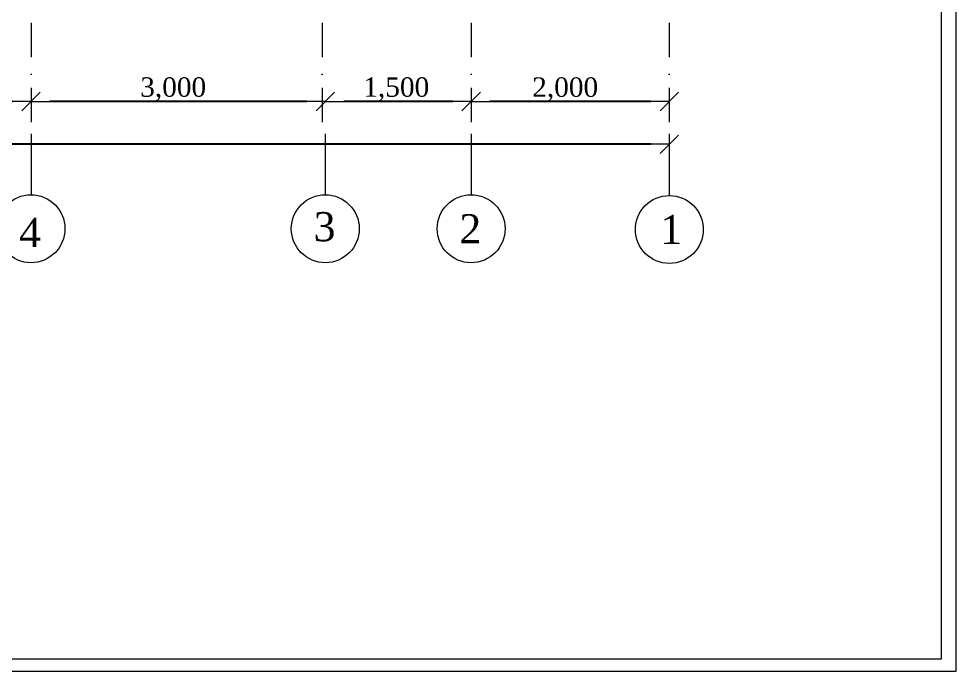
# Model space of a CAD drawing. Header units: millimetres. Extents: x 2399 to 111977, y 1313 to 59551.
# Drawn here: x 102314 to 111977, y 22641 to 29365 of the extents above; entities that cross this region are included whole.
import ezdxf

# ---------------------------------------------------------------- set-up
doc = ezdxf.new("R2010")
doc.units = ezdxf.units.MM
doc.linetypes.add('Штрихпунктирная', pattern=[670.277762, 352.777767, -176.388884, 0, -141.111112])
doc.layers.add('2D-чертеж - Общий', color=7, linetype='Continuous')
doc.layers.add('dim', color=7, linetype='Continuous')
doc.layers.add('main line', color=7, linetype='Continuous', lineweight=13)
doc.layers.add('scale', color=7, linetype='Continuous', lineweight=13)
doc.styles.add('СГЕНЕРИР_СТИЛЬ_1', font='georgia.ttf')
doc.dimstyles.new('СГЕНЕРИР_СТИЛЬ__1', dxfattribs={"dimtxt": 200, "dimasz": 190, "dimexe": 0.18, "dimexo": 0.0625, "dimgap": 0.09, "dimtad": 1, "dimtih": 1, "dimtoh": 1, "dimdec": 3, "dimlfac": 0.001, "dimzin": 0, "dimdsep": 46, "dimtxsty": 'СГЕНЕРИР_СТИЛЬ_1', "dimblk": 'ARROWHEAD_6', "dimblk1": 'ARROWHEAD_6', "dimblk2": 'ARROWHEAD_6', "dimcen": 0.09, "dimse1": 1, "dimse2": 1, "dimclrd": 7, "dimclre": 7, "dimclrt": 7, "dimadec": 0, "dimazin": 0, "dimtfac": 1, "dimtdec": 4, "dimtmove": 0, "dimatfit": 3, "dimfxl": 1, "dimtolj": 1, "dimtzin": 0, "dimarcsym": 0})

# ---------------------------------------------------------------- blocks, each defined once
blk = doc.blocks.new('Line16', base_point=(102497.7, 4817.6))
at = {"layer": 'main line', "color": 7, "linetype": 'Continuous', "lineweight": 13}
blk.add_line((102497.7, 4817.6), (102497.7, 4188.2), dxfattribs=at)
blk.add_circle((102497.7, 3838.2), 350, dxfattribs=at)
blk = doc.blocks.new('Line17', base_point=(105531.1, 4817.6))
at = {"layer": 'main line', "color": 7, "linetype": 'Continuous', "lineweight": 13}
blk.add_line((105531.1, 4817.6), (105531.1, 4188.2), dxfattribs=at)
blk.add_circle((105531.1, 3838.2), 350, dxfattribs=at)
blk = doc.blocks.new('Line18', base_point=(107034.5, 4817.6))
at = {"layer": 'main line', "color": 7, "linetype": 'Continuous', "lineweight": 13}
blk.add_line((107034.5, 4817.6), (107034.5, 4188.2), dxfattribs=at)
blk.add_circle((107034.5, 3838.2), 350, dxfattribs=at)
blk = doc.blocks.new('Line19', base_point=(109077.6, 4817.6))
at = {"layer": 'main line', "color": 7, "linetype": 'Continuous', "lineweight": 13}
blk.add_line((109077.6, 4817.6), (109077.6, 4180.6), dxfattribs=at)
blk.add_circle((109077.6, 3830.6), 350, dxfattribs=at)
blk = doc.blocks.new('ARROWHEAD_6')
at = {"color": 0, "linetype": 'Continuous', "lineweight": 0}
for p, q in [((0, 0), (-1, 0)), ((-0.5, -0.5), (0.5, 0.5))]:
    blk.add_line(p, q, dxfattribs=at)
blk = doc.blocks.new('*D406')
at = {"layer": 'Defpoints', "color": 0, "linetype": 'Continuous', "transparency": 16777216}
for p in [(106976.8, 28874.9), (109019.8, 28857.6), (106976.8, 28512.1)]:
    blk.add_point(p, dxfattribs=at)
at = {"layer": 'dim', "color": 7, "linetype": 'Continuous', "lineweight": -2, "transparency": 16777216}
blk.add_line((108829.8, 28512.1), (107166.8, 28512.1), dxfattribs=at)
at = {"layer": 'dim', "color": 7, "linetype": 'Continuous', "lineweight": -2, "transparency": 16777216, "xscale": 190, "yscale": 190, "zscale": 190, "rotation": 180}
blk.add_blockref('ARROWHEAD_6', (106976.8, 28512.1), dxfattribs=at)
at = {"layer": 'dim', "color": 7, "linetype": 'Continuous', "lineweight": -2, "transparency": 16777216, "xscale": 190, "yscale": 190, "zscale": 190}
blk.add_blockref('ARROWHEAD_6', (109019.8, 28512.1), dxfattribs=at)
at = {"layer": 'dim', "color": 7, "linetype": 'Continuous', "lineweight": 13, "transparency": 16777216, "insert": (107946.4, 28636.8), "char_height": 200, "attachment_point": 5, "style": 'СГЕНЕРИР_СТИЛЬ_1'}
blk.add_mtext('\\A1;2,000', dxfattribs=at)
blk = doc.blocks.new('*D407')
at = {"layer": 'Defpoints', "color": 0, "linetype": 'Continuous', "transparency": 16777216}
for p in [(105473.3, 29013.6), (106976.8, 28874.9), (105473.3, 28512.1)]:
    blk.add_point(p, dxfattribs=at)
at = {"layer": 'dim', "color": 7, "linetype": 'Continuous', "lineweight": -2, "transparency": 16777216}
blk.add_line((106786.8, 28512.1), (105663.3, 28512.1), dxfattribs=at)
at = {"layer": 'dim', "color": 7, "linetype": 'Continuous', "lineweight": -2, "transparency": 16777216, "xscale": 190, "yscale": 190, "zscale": 190, "rotation": 180}
blk.add_blockref('ARROWHEAD_6', (105473.3, 28512.1), dxfattribs=at)
at = {"layer": 'dim', "color": 7, "linetype": 'Continuous', "lineweight": -2, "transparency": 16777216, "xscale": 190, "yscale": 190, "zscale": 190}
blk.add_blockref('ARROWHEAD_6', (106976.8, 28512.1), dxfattribs=at)
at = {"layer": 'dim', "color": 7, "linetype": 'Continuous', "lineweight": 13, "transparency": 16777216, "insert": (106205.2, 28637.6), "char_height": 200, "attachment_point": 5, "style": 'СГЕНЕРИР_СТИЛЬ_1'}
blk.add_mtext('\\A1;1,500', dxfattribs=at)
blk = doc.blocks.new('*D408')
at = {"layer": 'Defpoints', "color": 0, "linetype": 'Continuous', "transparency": 16777216}
for p in [(105473.3, 29013.6), (102440, 28961.6), (102440, 28512.1)]:
    blk.add_point(p, dxfattribs=at)
at = {"layer": 'dim', "color": 7, "linetype": 'Continuous', "lineweight": -2, "transparency": 16777216}
blk.add_line((105283.3, 28512.1), (102630, 28512.1), dxfattribs=at)
at = {"layer": 'dim', "color": 7, "linetype": 'Continuous', "lineweight": -2, "transparency": 16777216, "xscale": 190, "yscale": 190, "zscale": 190, "rotation": 180}
blk.add_blockref('ARROWHEAD_6', (102440, 28512.1), dxfattribs=at)
at = {"layer": 'dim', "color": 7, "linetype": 'Continuous', "lineweight": -2, "transparency": 16777216, "xscale": 190, "yscale": 190, "zscale": 190}
blk.add_blockref('ARROWHEAD_6', (105473.3, 28512.1), dxfattribs=at)
at = {"layer": 'dim', "color": 7, "linetype": 'Continuous', "lineweight": 13, "transparency": 16777216, "insert": (103905.7, 28637.6), "char_height": 200, "attachment_point": 5, "style": 'СГЕНЕРИР_СТИЛЬ_1'}
blk.add_mtext('\\A1;3,000', dxfattribs=at)
blk = doc.blocks.new('*D409')
at = {"layer": 'Defpoints', "color": 0, "linetype": 'Continuous', "transparency": 16777216}
for p in [(98452.8, 28926.9), (102440, 28961.6), (98452.8, 28512.1)]:
    blk.add_point(p, dxfattribs=at)
at = {"layer": 'dim', "color": 7, "linetype": 'Continuous', "lineweight": -2, "transparency": 16777216}
blk.add_line((102250, 28512.1), (98642.8, 28512.1), dxfattribs=at)
at = {"layer": 'dim', "color": 7, "linetype": 'Continuous', "lineweight": -2, "transparency": 16777216, "xscale": 190, "yscale": 190, "zscale": 190, "rotation": 180}
blk.add_blockref('ARROWHEAD_6', (98452.8, 28512.1), dxfattribs=at)
at = {"layer": 'dim', "color": 7, "linetype": 'Continuous', "lineweight": -2, "transparency": 16777216, "xscale": 190, "yscale": 190, "zscale": 190}
blk.add_blockref('ARROWHEAD_6', (102440, 28512.1), dxfattribs=at)
at = {"layer": 'dim', "color": 7, "linetype": 'Continuous', "lineweight": 13, "transparency": 16777216, "insert": (100393.6, 28637.6), "char_height": 200, "attachment_point": 5, "style": 'СГЕНЕРИР_СТИЛЬ_1'}
blk.add_mtext('\\A1;4,000', dxfattribs=at)
blk = doc.blocks.new('*D412')
at = {"layer": 'Defpoints', "color": 0, "linetype": 'Continuous', "transparency": 16777216}
for p in [(89440, 28087.1), (89440, 28071.1), (109019.8, 28052.4)]:
    blk.add_point(p, dxfattribs=at)
at = {"layer": 'dim', "color": 7, "linetype": 'Continuous', "lineweight": -2, "transparency": 16777216}
blk.add_line((108829.8, 28071.1), (89630, 28071.1), dxfattribs=at)
at = {"layer": 'dim', "color": 7, "linetype": 'Continuous', "lineweight": -2, "transparency": 16777216, "xscale": 190, "yscale": 190, "zscale": 190, "rotation": 180}
blk.add_blockref('ARROWHEAD_6', (89440, 28071.1), dxfattribs=at)
at = {"layer": 'dim', "color": 7, "linetype": 'Continuous', "lineweight": -2, "transparency": 16777216, "xscale": 190, "yscale": 190, "zscale": 190}
blk.add_blockref('ARROWHEAD_6', (109019.8, 28071.1), dxfattribs=at)
at = {"layer": 'dim', "color": 7, "linetype": 'Continuous', "lineweight": 13, "transparency": 16777216, "insert": (99203.8, 28196.9), "char_height": 200, "attachment_point": 5, "style": 'СГЕНЕРИР_СТИЛЬ_1'}
blk.add_mtext('\\A1;19,500', dxfattribs=at)

msp = doc.modelspace()

# ---------------------------------------------------------------- linework, layer by layer
at = {"layer": 'main line', "color": 7, "linetype": 'Continuous', "lineweight": 13}
for p, q in [((111977.4084, 22640.7557), (111977.4084, 59550.6659)), ((111820.92, 58748.0534), (111820.92, 22766.1425)), ((111820.92, 22766.1425), (84803.9832, 22766.1425)), ((84588.0021, 22640.7557), (111977.4084, 22640.7557))]:
    msp.add_line(p, q, dxfattribs=at)
at = {"layer": 'main line', "color": 7, "linetype": 'Штрихпунктирная', "lineweight": 13}
for p, q in [((102439.9716, 34685.5026), (102439.9716, 28033.4466)), ((105439.9716, 34685.5026), (105439.9716, 28033.4466)), ((106976.817, 34685.5026), (106976.817, 28033.4466)), ((109017.3737, 34685.5026), (109017.3737, 28033.4466))]:
    msp.add_line(p, q, dxfattribs=at)

# ---------------------------------------------------------------- block references
at = {"layer": '2D-чертеж - Общий', "color": 7, "linetype": 'Continuous', "lineweight": 13}
for name, p in [('Line16', (102439.9716, 28179.9751)), ('Line17', (105473.3314, 28179.9751)), ('Line18', (106976.817, 28179.9751)), ('Line19', (109019.8291, 28179.9751))]:
    msp.add_blockref(name, p, dxfattribs=at)

# ---------------------------------------------------------------- texts
at = {"layer": 'scale', "color": 7, "linetype": 'Continuous', "lineweight": 13, "char_height": 300, "attachment_point": 4, "style": 'СГЕНЕРИР_СТИЛЬ_1'}
for s, insert in [('\\A1;3', (105352.6035, 27220.0245)), ('\\A1;2', (106854.6349, 27200.6269)), ('\\A1;4', (102316.3351, 27161.7903)), ('\\A1;1', (108926.738, 27193.0078))]:
    msp.add_mtext(s, dxfattribs=dict(at, insert=insert))

# ---------------------------------------------------------------- dimensions: what is measured, and where the dimension line sits
at = {"layer": 'dim', "color": 7, "linetype": 'Continuous', "lineweight": 13}
for base, p1, p2, text, picture, middle in [((102439.9716, 28512.1326), (105473.3314, 29013.6077), (102439.9716, 28961.5962), '3,000', '*D408', (103905.7425, 28512.1326)), ((105473.3314, 28512.1326), (106976.817, 28874.9104), (105473.3314, 29013.6077), '1,500', '*D407', (106205.1962, 28512.1326)), ((98452.8454, 28512.1326), (102439.9716, 28961.5962), (98452.8454, 28926.9219), '4,000', '*D409', (100393.5605, 28512.1326)), ((106976.817, 28512.1326), (109019.8291, 28857.5733), (106976.817, 28874.9104), '2,000', '*D406', (107946.445, 28512.1326)), ((89439.9716, 28071.0725), (109019.8291, 28052.4327), (89439.9716, 28087.107), '19,500', '*D412', (99203.8324, 28071.0725))]:
    dim = msp.add_linear_dim(base=base, p1=p1, p2=p2, angle=180, text=text, dimstyle='СГЕНЕРИР_СТИЛЬ__1', dxfattribs=at)
    dim.commit()
    dim.dimension.update_dxf_attribs({"geometry": picture, "text_midpoint": middle, "dimtype": 160})

doc.saveas('drawing.dxf')
